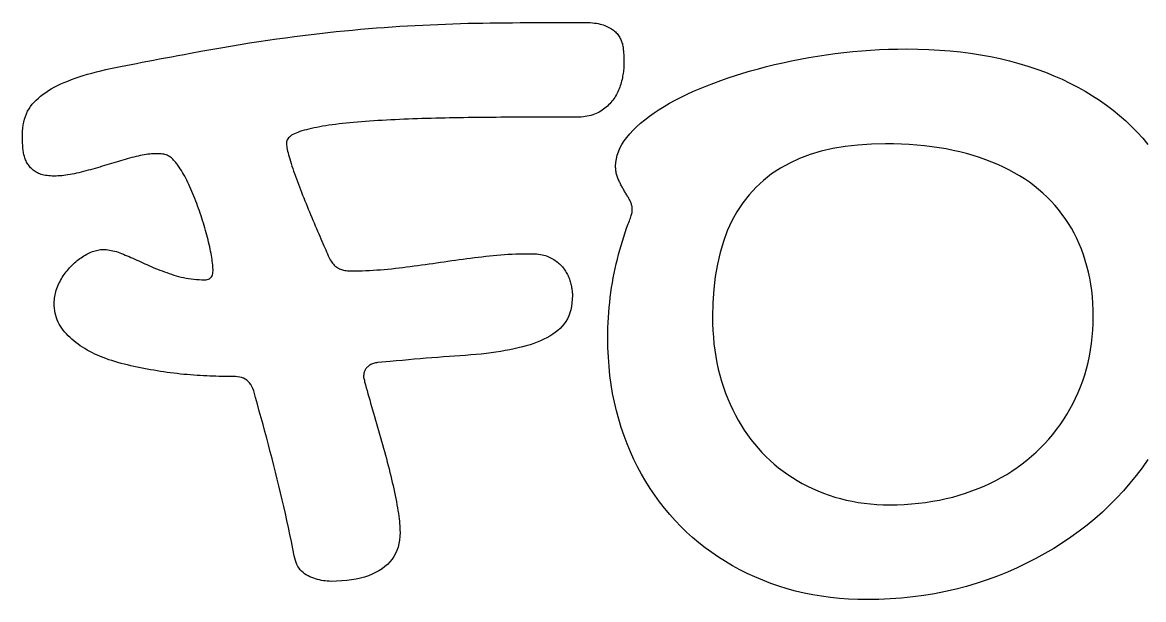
# Model space of a CAD drawing. Header units: millimetres. Extents: x 0 to 54.3, y 0.2 to 27.6.
# Drawn here: x 0.285 to 4.118, y 25.392 to 27.365 of the extents above; entities that cross this region are included whole.
import ezdxf

# ---------------------------------------------------------------- set-up
doc = ezdxf.new("R2010")
doc.units = ezdxf.units.MM

msp = doc.modelspace()

# ---------------------------------------------------------------- linework, layer by layer
for points in [[(0.7447, 26.9162), (0.739, 26.9162), (0.7331, 26.9159), (0.7271, 26.9155), (0.7209, 26.915), (0.7146, 26.9142), (0.7082, 26.9133), (0.7016, 26.9123), (0.6948, 26.9111), (0.6879, 26.9097), (0.6809, 26.9082), (0.6737, 26.9065), (0.6663, 26.9047), (0.6589, 26.9027), (0.6514, 26.9007), (0.6439, 26.8987), (0.6363, 26.8966), (0.6286, 26.8944), (0.6209, 26.8922), (0.6132, 26.89), (0.6054, 26.8877), (0.5976, 26.8853), (0.5897, 26.8829), (0.5817, 26.8805), (0.5737, 26.878), (0.5657, 26.8755), (0.5578, 26.873), (0.5498, 26.8706), (0.5418, 26.8683), (0.5338, 26.866), (0.5259, 26.8637), (0.518, 26.8615), (0.51, 26.8594), (0.5021, 26.8573), (0.4942, 26.8552), (0.4864, 26.8532), (0.4785, 26.8513), (0.4707, 26.8494), (0.463, 26.8477), (0.4555, 26.8462), (0.4481, 26.8448), (0.4409, 26.8436), (0.4338, 26.8426), (0.4268, 26.8417), (0.4199, 26.841), (0.4132, 26.8404), (0.4067, 26.84), (0.4002, 26.8398), (0.3939, 26.8397), (0.3875, 26.8398), (0.3813, 26.84), (0.3754, 26.8405), (0.3697, 26.8412), (0.3642, 26.842), (0.359, 26.843), (0.354, 26.8442), (0.3492, 26.8456), (0.3447, 26.8472), (0.3404, 26.849), (0.3363, 26.8509), (0.3325, 26.853), (0.3289, 26.8553), (0.3254, 26.8577), (0.3221, 26.8602), (0.3189, 26.8628), (0.316, 26.8656), (0.3131, 26.8684), (0.3105, 26.8713), (0.308, 26.8744), (0.3056, 26.8776), (0.3034, 26.8809), (0.3014, 26.8842), (0.2996, 26.8878), (0.2978, 26.8913), (0.2962, 26.895), (0.2948, 26.8987), (0.2934, 26.9024), (0.2922, 26.9062), (0.2911, 26.91), (0.2901, 26.9139), (0.2893, 26.9178), (0.2885, 26.9218), (0.2879, 26.9258), (0.2874, 26.9299), (0.2871, 26.934), (0.2868, 26.9382), (0.2865, 26.9423), (0.2863, 26.9464), (0.2861, 26.9505), (0.2859, 26.9545), (0.2858, 26.9585), (0.2856, 26.9625), (0.2855, 26.9665), (0.2854, 26.9704), (0.2854, 26.9744), (0.2853, 26.9782), (0.2853, 26.9821), (0.2856, 26.9932), (0.2864, 27.004), (0.2878, 27.0144), (0.2898, 27.0245), (0.2923, 27.0342), (0.2953, 27.0435), (0.2989, 27.0526), (0.3031, 27.0613), (0.3078, 27.0696), (0.3131, 27.0776), (0.319, 27.0852), (0.3254, 27.0925), (0.3323, 27.0995), (0.3397, 27.1064), (0.3476, 27.113), (0.3559, 27.1195), (0.3648, 27.1258), (0.3741, 27.1319), (0.3839, 27.1378), (0.3942, 27.1436), (0.405, 27.1491), (0.4162, 27.1545), (0.428, 27.1596), (0.4402, 27.1646), (0.4529, 27.1695), (0.466, 27.1742), (0.4795, 27.1788), (0.4935, 27.1832), (0.5079, 27.1876), (0.5228, 27.1918), (0.5381, 27.1959), (0.5538, 27.1998), (0.5699, 27.2037), (0.5865, 27.2074), (0.6035, 27.211), (0.6209, 27.2145), (0.6388, 27.2179), (0.657, 27.2214), (0.6756, 27.225), (0.6946, 27.2286), (0.714, 27.2323), (0.7338, 27.2361), (0.7539, 27.2399), (0.7745, 27.2438), (0.7954, 27.2477), (0.8167, 27.2517), (0.8383, 27.2558), (0.8604, 27.2599), (0.8952, 27.2663), (0.9294, 27.2724), (0.9632, 27.2784), (0.9964, 27.284), (1.0292, 27.2894), (1.0614, 27.2946), (1.0931, 27.2995), (1.1243, 27.3042), (1.155, 27.3086), (1.1852, 27.3128), (1.2149, 27.3167), (1.2441, 27.3204), (1.2729, 27.3239), (1.3015, 27.3272), (1.3299, 27.3304), (1.3581, 27.3334), (1.386, 27.3362), (1.4137, 27.3389), (1.4412, 27.3414), (1.4685, 27.3438), (1.4955, 27.346), (1.5223, 27.348), (1.5489, 27.3499), (1.5753, 27.3516), (1.6015, 27.3532), (1.6276, 27.3546), (1.6537, 27.356), (1.6796, 27.3572), (1.7055, 27.3583), (1.7313, 27.3594), (1.757, 27.3603), (1.7826, 27.3611), (1.8081, 27.3618), (1.8336, 27.3623), (1.8589, 27.3628), (1.8842, 27.3631), (1.9095, 27.3634), (1.9351, 27.3637), (1.9609, 27.3639), (1.9869, 27.3641), (2.0131, 27.3643), (2.0396, 27.3645), (2.0662, 27.3646), (2.0931, 27.3647), (2.1202, 27.3648), (2.1476, 27.3649), (2.1751, 27.3649), (2.2029, 27.3649), (2.2111, 27.3648), (2.2189, 27.3646), (2.2265, 27.3642), (2.2338, 27.3635), (2.2408, 27.3628), (2.2474, 27.3618), (2.2538, 27.3607), (2.2599, 27.3594), (2.2657, 27.3579), (2.2712, 27.3563), (2.2764, 27.3545), (2.2813, 27.3525), (2.2859, 27.3503), (2.2903, 27.3481), (2.2946, 27.3458), (2.2986, 27.3434), (2.3024, 27.3408), (2.306, 27.3382), (2.3093, 27.3355), (2.3125, 27.3327), (2.3155, 27.3298), (2.3182, 27.3267), (2.3208, 27.3236), (2.3231, 27.3204), (2.3253, 27.3171), (2.3273, 27.3137), (2.3291, 27.3103), (2.3308, 27.3068), (2.3324, 27.3032), (2.3338, 27.2995), (2.335, 27.2957), (2.3362, 27.2919), (2.3371, 27.288), (2.3379, 27.2841), (2.3386, 27.28), (2.3391, 27.2759), (2.3396, 27.2717), (2.3399, 27.2676), (2.3403, 27.2634), (2.3406, 27.2593), (2.3409, 27.2551), (2.3411, 27.251), (2.3413, 27.2468), (2.3415, 27.2427), (2.3416, 27.2385), (2.3417, 27.2344), (2.3418, 27.2302), (2.3418, 27.226), (2.3417, 27.2213), (2.3416, 27.2164), (2.3413, 27.2115), (2.3409, 27.2066), (2.3404, 27.2015), (2.3398, 27.1964), (2.3391, 27.1913), (2.3382, 27.1861), (2.3373, 27.1808), (2.3362, 27.1755), (2.3351, 27.1701), (2.3338, 27.1646), (2.3324, 27.1592), (2.3308, 27.1538), (2.3291, 27.1485), (2.3273, 27.1433), (2.3253, 27.1381), (2.3231, 27.133), (2.3208, 27.128), (2.3184, 27.1231), (2.3158, 27.1182), (2.313, 27.1134), (2.3101, 27.1087), (2.3071, 27.1041), (2.3039, 27.0996), (2.3005, 27.0952), (2.297, 27.0909), (2.2932, 27.0868), (2.2893, 27.0828), (2.2853, 27.0789), (2.281, 27.0752), (2.2766, 27.0716), (2.272, 27.0682), (2.2673, 27.0649), (2.2623, 27.0617), (2.2572, 27.0587), (2.2519, 27.0558), (2.2465, 27.0532), (2.2408, 27.0509), (2.235, 27.0488), (2.2289, 27.0469), (2.2227, 27.0453), (2.2163, 27.044), (2.2097, 27.0429), (2.203, 27.042), (2.196, 27.0414), (2.1889, 27.041), (2.1816, 27.0409), (2.0391, 27.0409), (2.0248, 27.0409), (2.0103, 27.0409), (1.9957, 27.0408), (1.9809, 27.0408), (1.966, 27.0407), (1.951, 27.0407), (1.9358, 27.0406), (1.9204, 27.0405), (1.9049, 27.0404), (1.8893, 27.0403), (1.8735, 27.0401), (1.8575, 27.04), (1.8415, 27.0398), (1.8255, 27.0396), (1.8095, 27.0394), (1.7936, 27.0392), (1.7777, 27.0389), (1.7618, 27.0387), (1.7459, 27.0383), (1.7301, 27.038), (1.7143, 27.0376), (1.6985, 27.0373), (1.6827, 27.0369), (1.667, 27.0364), (1.6513, 27.036), (1.6358, 27.0355), (1.6203, 27.0349), (1.605, 27.0343), (1.5897, 27.0337), (1.5746, 27.0331), (1.5596, 27.0324), (1.5447, 27.0317), (1.5299, 27.0309), (1.5153, 27.0301), (1.5007, 27.0293), (1.4863, 27.0284), (1.472, 27.0275), (1.458, 27.0265), (1.4443, 27.0255), (1.4309, 27.0244), (1.4177, 27.0232), (1.4048, 27.022), (1.3922, 27.0207), (1.3798, 27.0193), (1.3677, 27.0179), (1.3559, 27.0164), (1.3444, 27.0149), (1.3331, 27.0133), (1.3222, 27.0116), (1.3116, 27.0099), (1.3015, 27.0081), (1.2917, 27.0063), (1.2823, 27.0043), (1.2733, 27.0024), (1.2646, 27.0003), (1.2564, 26.9982), (1.2485, 26.9961), (1.241, 26.9939), (1.2339, 26.9916), (1.2272, 26.9892), (1.2209, 26.9868), (1.2152, 26.9843), (1.2101, 26.9817), (1.2054, 26.979), (1.2014, 26.9761), (1.1978, 26.9732), (1.1948, 26.9702), (1.1924, 26.9671), (1.1905, 26.9639), (1.1891, 26.9606), (1.1883, 26.9571), (1.188, 26.9536), (1.1881, 26.9499), (1.1885, 26.9457), (1.189, 26.9412), (1.1898, 26.9362), (1.1908, 26.9309), (1.192, 26.9251), (1.1935, 26.919), (1.1951, 26.9125), (1.197, 26.9056), (1.1992, 26.8982), (1.2015, 26.8905), (1.2041, 26.8824), (1.2068, 26.874), (1.2096, 26.8656), (1.2125, 26.857), (1.2155, 26.8483), (1.2186, 26.8395), (1.2219, 26.8306), (1.2252, 26.8215), (1.2286, 26.8124), (1.2321, 26.8031), (1.2357, 26.7938), (1.2394, 26.7843), (1.2432, 26.7747), (1.2471, 26.7651), (1.251, 26.7554), (1.2549, 26.7459), (1.2588, 26.7363), (1.2627, 26.7268), (1.2666, 26.7173), (1.2705, 26.7078), (1.2745, 26.6983), (1.2784, 26.6889), (1.2824, 26.6795), (1.2864, 26.6701), (1.2904, 26.6607), (1.2944, 26.6515), (1.2982, 26.6426), (1.3019, 26.6339), (1.3055, 26.6254), (1.309, 26.6172), (1.3124, 26.6093), (1.3157, 26.6017), (1.3189, 26.5943), (1.322, 26.5871), (1.3249, 26.5802), (1.3277, 26.5736), (1.3305, 26.5673), (1.3329, 26.5624), (1.3353, 26.5577), (1.3378, 26.5533), (1.3404, 26.5493), (1.343, 26.5454), (1.3456, 26.5419), (1.3483, 26.5386), (1.351, 26.5356), (1.3538, 26.5329), (1.3567, 26.5304), (1.3596, 26.5282), (1.3625, 26.5263), (1.3656, 26.5246), (1.3688, 26.523), (1.3722, 26.5216), (1.3758, 26.5204), (1.3795, 26.5193), (1.3834, 26.5183), (1.3875, 26.5175), (1.3918, 26.5168), (1.3962, 26.5163), (1.4008, 26.5159), (1.4056, 26.5157), (1.4106, 26.5156), (1.4228, 26.5157), (1.435, 26.5159), (1.4473, 26.5162), (1.4597, 26.5166), (1.472, 26.5172), (1.4845, 26.5179), (1.497, 26.5187), (1.5095, 26.5196), (1.5221, 26.5206), (1.5347, 26.5218), (1.5474, 26.5231), (1.5602, 26.5245), (1.5729, 26.526), (1.5857, 26.5276), (1.5985, 26.5291), (1.6113, 26.5308), (1.6241, 26.5324), (1.6369, 26.5341), (1.6498, 26.5358), (1.6626, 26.5376), (1.6755, 26.5394), (1.6884, 26.5412), (1.7013, 26.5431), (1.7142, 26.545), (1.7271, 26.5469), (1.74, 26.5488), (1.7529, 26.5506), (1.7658, 26.5524), (1.7787, 26.5542), (1.7916, 26.5559), (1.8045, 26.5576), (1.8174, 26.5592), (1.8303, 26.5609), (1.8433, 26.5624), (1.8562, 26.564), (1.8691, 26.5655), (1.882, 26.5669), (1.8949, 26.5682), (1.9077, 26.5694), (1.9206, 26.5704), (1.9335, 26.5714), (1.9463, 26.5722), (1.9591, 26.5728), (1.9719, 26.5734), (1.9848, 26.5738), (1.9975, 26.5741), (2.0103, 26.5743), (2.0231, 26.5744), (2.0301, 26.5743), (2.0369, 26.574), (2.0435, 26.5734), (2.0499, 26.5727), (2.0561, 26.5718), (2.062, 26.5706), (2.0678, 26.5692), (2.0733, 26.5677), (2.0787, 26.5659), (2.0838, 26.5639), (2.0887, 26.5617), (2.0934, 26.5592), (2.0979, 26.5567), (2.1023, 26.554), (2.1065, 26.5512), (2.1105, 26.5484), (2.1144, 26.5454), (2.1181, 26.5423), (2.1217, 26.5392), (2.1251, 26.5359), (2.1283, 26.5325), (2.1314, 26.5291), (2.1343, 26.5255), (2.137, 26.5219), (2.1396, 26.5181), (2.1421, 26.5144), (2.1444, 26.5106), (2.1466, 26.5067), (2.1487, 26.5028), (2.1506, 26.4989), (2.1524, 26.495), (2.1541, 26.491), (2.1556, 26.487), (2.1569, 26.4829), (2.1582, 26.4788), (2.1593, 26.4747), (2.1603, 26.4706), (2.1612, 26.4666), (2.162, 26.4627), (2.1628, 26.4588), (2.1634, 26.4551), (2.164, 26.4515), (2.1644, 26.448), (2.1648, 26.4446), (2.1651, 26.4413), (2.1654, 26.4381), (2.1655, 26.435), (2.1655, 26.4319), (2.1652, 26.4189), (2.1641, 26.4063), (2.1624, 26.3944), (2.16, 26.383), (2.1569, 26.3721), (2.1531, 26.3618), (2.1486, 26.3521), (2.1434, 26.3429), (2.1375, 26.3343), (2.1309, 26.3262), (2.1236, 26.3187), (2.1157, 26.3118), (2.1071, 26.3052), (2.0981, 26.299), (2.0885, 26.293), (2.0785, 26.2873), (2.0679, 26.2819), (2.0569, 26.2768), (2.0454, 26.272), (2.0334, 26.2674), (2.0209, 26.2632), (2.0079, 26.2592), (1.9944, 26.2555), (1.9804, 26.2521), (1.9659, 26.2489), (1.9511, 26.2459), (1.9359, 26.2431), (1.9203, 26.2404), (1.9043, 26.238), (1.888, 26.2356), (1.8713, 26.2335), (1.8541, 26.2315), (1.8366, 26.2297), (1.8187, 26.2281), (1.8005, 26.2267), (1.7818, 26.2254), (1.7629, 26.2242), (1.7438, 26.2229), (1.7245, 26.2215), (1.705, 26.2201), (1.6853, 26.2185), (1.6654, 26.2169), (1.6454, 26.2153), (1.6251, 26.2135), (1.6047, 26.2117), (1.5841, 26.2098), (1.5633, 26.2079), (1.5423, 26.2058), (1.4996, 26.2023), (1.4958, 26.2016), (1.4922, 26.2008), (1.4887, 26.1999), (1.4854, 26.1989), (1.4822, 26.1977), (1.4791, 26.1965), (1.4762, 26.1951), (1.4735, 26.1935), (1.4709, 26.1919), (1.4685, 26.1901), (1.4662, 26.1882), (1.464, 26.1862), (1.462, 26.1841), (1.4602, 26.1819), (1.4586, 26.1796), (1.4571, 26.1771), (1.4558, 26.1746), (1.4547, 26.172), (1.4537, 26.1693), (1.4529, 26.1664), (1.4523, 26.1635), (1.4519, 26.1605), (1.4516, 26.1574), (1.4515, 26.1542), (1.4516, 26.1533), (1.4516, 26.1524), (1.4517, 26.1516), (1.4517, 26.1508), (1.4519, 26.15), (1.452, 26.1493), (1.4521, 26.1486), (1.4523, 26.1478), (1.4525, 26.1472), (1.4528, 26.1465), (1.453, 26.1459), (1.4533, 26.1453), (1.4536, 26.1447), (1.4539, 26.144), (1.4541, 26.1434), (1.4543, 26.1427), (1.4545, 26.142), (1.4547, 26.1413), (1.4548, 26.1405), (1.4549, 26.1397), (1.455, 26.1389), (1.4551, 26.1381), (1.4551, 26.1373), (1.4551, 26.1364), (1.4578, 26.1265), (1.4606, 26.1164), (1.4634, 26.1062), (1.4664, 26.0957), (1.4694, 26.0851), (1.4725, 26.0743), (1.4756, 26.0633), (1.4788, 26.0521), (1.4821, 26.0407), (1.4855, 26.0292), (1.489, 26.0174), (1.4925, 26.0055), (1.496, 25.9935), (1.4995, 25.9815), (1.503, 25.9695), (1.5064, 25.9575), (1.5098, 25.9456), (1.5132, 25.9336), (1.5165, 25.9217), (1.5198, 25.9098), (1.523, 25.8978), (1.5263, 25.8859), (1.5294, 25.8741), (1.5326, 25.8622), (1.5356, 25.8504), (1.5386, 25.8386), (1.5415, 25.827), (1.5443, 25.8155), (1.5471, 25.8041), (1.5497, 25.7927), (1.5522, 25.7815), (1.5547, 25.7704), (1.5571, 25.7594), (1.5594, 25.7484), (1.5616, 25.7376), (1.5637, 25.7269), (1.5657, 25.7163), (1.5675, 25.7061), (1.5692, 25.6963), (1.5706, 25.6867), (1.5719, 25.6775), (1.5731, 25.6685), (1.574, 25.66), (1.5748, 25.6517), (1.5754, 25.6437), (1.5758, 25.6361), (1.5761, 25.6288), (1.5762, 25.6218), (1.5758, 25.6084), (1.5745, 25.5956), (1.5723, 25.5833), (1.5694, 25.5716), (1.5655, 25.5604), (1.5608, 25.5497), (1.5553, 25.5396), (1.5489, 25.53), (1.5416, 25.521), (1.5335, 25.5125), (1.5246, 25.5046), (1.5148, 25.4972), (1.5042, 25.4903), (1.4929, 25.4841), (1.4809, 25.4785), (1.4682, 25.4734), (1.4548, 25.469), (1.4406, 25.4651), (1.4258, 25.4619), (1.4103, 25.4592), (1.3941, 25.4571), (1.3771, 25.4556), (1.3595, 25.4547), (1.3412, 25.4544), (1.3343, 25.4546), (1.3276, 25.455), (1.3208, 25.4556), (1.3141, 25.4565), (1.3075, 25.4577), (1.3009, 25.4591), (1.2943, 25.4608), (1.2877, 25.4627), (1.2812, 25.465), (1.2748, 25.4674), (1.2683, 25.4701), (1.2619, 25.4731), (1.2557, 25.4765), (1.25, 25.4802), (1.2446, 25.4844), (1.2397, 25.4891), (1.2351, 25.4941), (1.231, 25.4996), (1.2273, 25.5055), (1.2239, 25.5119), (1.221, 25.5187), (1.2185, 25.5259), (1.2164, 25.5336), (1.2147, 25.5417), (1.2099, 25.566), (1.205, 25.5902), (1.2, 25.6143), (1.195, 25.6383), (1.1898, 25.6623), (1.1845, 25.6861), (1.1791, 25.7099), (1.1736, 25.7336), (1.168, 25.7572), (1.1623, 25.7807), (1.1565, 25.8041), (1.1506, 25.8275), (1.1447, 25.8507), (1.1387, 25.874), (1.1326, 25.8973), (1.1265, 25.9205), (1.1203, 25.9438), (1.1141, 25.967), (1.1079, 25.9902), (1.1016, 26.0134), (1.0952, 26.0366), (1.0888, 26.0598), (1.0824, 26.083), (1.0759, 26.1061), (1.073, 26.1138), (1.0697, 26.1208), (1.066, 26.1271), (1.0618, 26.1328), (1.0572, 26.1378), (1.0523, 26.1422), (1.0469, 26.1458), (1.041, 26.1488), (1.0348, 26.1512), (1.0281, 26.1528), (1.021, 26.1538), (1.0135, 26.1542), (1.0045, 26.1542), (0.9954, 26.1543), (0.986, 26.1544), (0.9764, 26.1546), (0.9667, 26.1548), (0.9568, 26.1551), (0.9467, 26.1554), (0.9364, 26.1558), (0.9259, 26.1562), (0.9152, 26.1567), (0.9044, 26.1572), (0.8934, 26.1577), (0.8822, 26.1584), (0.871, 26.1591), (0.8598, 26.16), (0.8485, 26.1609), (0.8372, 26.1619), (0.8259, 26.1631), (0.8145, 26.1643), (0.8031, 26.1657), (0.7917, 26.1671), (0.7802, 26.1686), (0.7687, 26.1703), (0.7571, 26.172), (0.7456, 26.1738), (0.7341, 26.1757), (0.7227, 26.1777), (0.7113, 26.1798), (0.7, 26.182), (0.6888, 26.1842), (0.6776, 26.1866), (0.6665, 26.189), (0.6555, 26.1915), (0.6445, 26.1941), (0.6336, 26.1968), (0.6227, 26.1996), (0.612, 26.2025), (0.6014, 26.2055), (0.5911, 26.2088), (0.581, 26.2121), (0.571, 26.2157), (0.5613, 26.2194), (0.5517, 26.2233), (0.5424, 26.2273), (0.5332, 26.2315), (0.5243, 26.2358), (0.5155, 26.2403), (0.507, 26.245), (0.4987, 26.2498), (0.4906, 26.2548), (0.4828, 26.2599), (0.4753, 26.2652), (0.4681, 26.2706), (0.4611, 26.2761), (0.4544, 26.2819), (0.448, 26.2877), (0.4419, 26.2937), (0.436, 26.2999), (0.4304, 26.3062), (0.4251, 26.3126), (0.4201, 26.3193), (0.4156, 26.3261), (0.4114, 26.3331), (0.4078, 26.3403), (0.4045, 26.3478), (0.4017, 26.3554), (0.3993, 26.3632), (0.3974, 26.3712), (0.3959, 26.3794), (0.3948, 26.3878), (0.3941, 26.3964), (0.3939, 26.4052), (0.394, 26.4109), (0.3944, 26.4165), (0.3949, 26.4221), (0.3957, 26.4277), (0.3967, 26.4333), (0.3979, 26.4388), (0.3994, 26.4444), (0.401, 26.4499), (0.4029, 26.4555), (0.405, 26.461), (0.4074, 26.4665), (0.4099, 26.472), (0.4127, 26.4774), (0.4155, 26.4828), (0.4185, 26.488), (0.4216, 26.4932), (0.4248, 26.4982), (0.4282, 26.5032), (0.4317, 26.508), (0.4353, 26.5128), (0.439, 26.5174), (0.4428, 26.522), (0.4468, 26.5264), (0.4509, 26.5308), (0.4551, 26.535), (0.4593, 26.5391), (0.4636, 26.5431), (0.468, 26.5469), (0.4724, 26.5506), (0.4769, 26.5541), (0.4815, 26.5575), (0.4861, 26.5608), (0.4908, 26.564), (0.4955, 26.567), (0.5003, 26.5699), (0.5052, 26.5726), (0.5101, 26.5752), (0.5149, 26.5775), (0.5197, 26.5796), (0.5245, 26.5815), (0.5292, 26.5832), (0.5339, 26.5846), (0.5386, 26.5858), (0.5432, 26.5868), (0.5478, 26.5876), (0.5523, 26.5882), (0.5568, 26.5885), (0.5613, 26.5886), (0.5667, 26.5885), (0.5721, 26.5882), (0.5776, 26.5876), (0.5832, 26.5868), (0.5889, 26.5858), (0.5947, 26.5846), (0.6005, 26.5832), (0.6064, 26.5815), (0.6124, 26.5796), (0.6184, 26.5775), (0.6245, 26.5752), (0.6307, 26.5726), (0.637, 26.5699), (0.6433, 26.5672), (0.6498, 26.5644), (0.6562, 26.5615), (0.6628, 26.5586), (0.6695, 26.5557), (0.6762, 26.5527), (0.683, 26.5497), (0.6898, 26.5466), (0.6968, 26.5434), (0.7038, 26.5402), (0.7108, 26.537), (0.718, 26.5338), (0.7253, 26.5306), (0.7326, 26.5274), (0.74, 26.5243), (0.7475, 26.5213), (0.7551, 26.5183), (0.7628, 26.5154), (0.7706, 26.5125), (0.7785, 26.5096), (0.7864, 26.5068), (0.7944, 26.5041), (0.8025, 26.5014), (0.8108, 26.4988), (0.8191, 26.4965), (0.8275, 26.4944), (0.8361, 26.4925), (0.8447, 26.4908), (0.8535, 26.4894), (0.8624, 26.4881), (0.8714, 26.4871), (0.8805, 26.4864), (0.8897, 26.4858), (0.899, 26.4855), (0.9085, 26.4854), (0.913, 26.4856), (0.9172, 26.4862), (0.9209, 26.4872), (0.9243, 26.4887), (0.9273, 26.4906), (0.9299, 26.4929), (0.932, 26.4957), (0.9338, 26.4988), (0.9352, 26.5024), (0.9362, 26.5064), (0.9368, 26.5108), (0.937, 26.5156), (0.9369, 26.5205), (0.9367, 26.5256), (0.9364, 26.531), (0.9359, 26.5366), (0.9353, 26.5425), (0.9345, 26.5486), (0.9336, 26.5549), (0.9326, 26.5615), (0.9315, 26.5684), (0.9302, 26.5755), (0.9287, 26.5828), (0.9272, 26.5904), (0.9255, 26.5982), (0.9237, 26.606), (0.9219, 26.6138), (0.92, 26.6218), (0.9179, 26.6298), (0.9158, 26.6378), (0.9136, 26.6459), (0.9114, 26.6541), (0.909, 26.6624), (0.9065, 26.6707), (0.904, 26.679), (0.9014, 26.6874), (0.8987, 26.6959), (0.8959, 26.7043), (0.8931, 26.7127), (0.8902, 26.7211), (0.8872, 26.7294), (0.8842, 26.7377), (0.8812, 26.746), (0.878, 26.7543), (0.8748, 26.7626), (0.8716, 26.7708), (0.8682, 26.779), (0.8649, 26.7872), (0.8614, 26.7952), (0.858, 26.8031), (0.8545, 26.8107), (0.8509, 26.8181), (0.8473, 26.8253), (0.8437, 26.8323), (0.8401, 26.8391), (0.8364, 26.8457), (0.8326, 26.8521), (0.8289, 26.8582), (0.8251, 26.8642), (0.8212, 26.8699), (0.8189, 26.8734), (0.8165, 26.8768), (0.8141, 26.8801), (0.8116, 26.8832), (0.8092, 26.8862), (0.8068, 26.8891), (0.8043, 26.8918), (0.8019, 26.8945), (0.7994, 26.897), (0.7969, 26.8994), (0.7944, 26.9016), (0.7919, 26.9038), (0.7892, 26.9058), (0.7863, 26.9076), (0.7832, 26.9092), (0.7799, 26.9107), (0.7763, 26.912), (0.7725, 26.9131), (0.7685, 26.9141), (0.7642, 26.9149), (0.7596, 26.9155), (0.7549, 26.9159), (0.7499, 26.9162), (0.7447, 26.9162)], [(3.946, 26.3589), (3.9457, 26.3819), (3.9447, 26.4044), (3.943, 26.4266), (3.9407, 26.4484), (3.9377, 26.4697), (3.934, 26.4907), (3.9297, 26.5113), (3.9247, 26.5315), (3.919, 26.5512), (3.9127, 26.5706), (3.9056, 26.5896), (3.898, 26.6082), (3.8897, 26.6264), (3.8808, 26.644), (3.8713, 26.6612), (3.8612, 26.6779), (3.8505, 26.6942), (3.8392, 26.7099), (3.8273, 26.7252), (3.8149, 26.74), (3.8018, 26.7543), (3.7882, 26.7681), (3.7739, 26.7814), (3.7591, 26.7943), (3.7437, 26.8066), (3.7277, 26.8185), (3.7111, 26.8299), (3.6939, 26.8408), (3.6762, 26.8512), (3.6578, 26.861), (3.6389, 26.8704), (3.6194, 26.8793), (3.5993, 26.8878), (3.5787, 26.8957), (3.5575, 26.9031), (3.5356, 26.91), (3.5133, 26.9164), (3.4905, 26.9222), (3.4671, 26.9275), (3.4433, 26.9323), (3.4191, 26.9364), (3.3943, 26.9401), (3.3691, 26.9431), (3.3433, 26.9456), (3.3171, 26.9476), (3.2904, 26.949), (3.2633, 26.9498), (3.2356, 26.9501), (3.1877, 26.949), (3.1417, 26.9459), (3.0978, 26.9408), (3.0559, 26.9336), (3.016, 26.9243), (2.9781, 26.9129), (2.9422, 26.8995), (2.9084, 26.884), (2.8766, 26.8664), (2.8467, 26.8468), (2.8189, 26.8251), (2.7932, 26.8014), (2.7694, 26.7756), (2.7477, 26.7478), (2.7281, 26.718), (2.7106, 26.6862), (2.6951, 26.6523), (2.6817, 26.6164), (2.6703, 26.5786), (2.661, 26.5387), (2.6538, 26.4968), (2.6486, 26.4528), (2.6455, 26.4069), (2.6445, 26.3589), (2.6448, 26.3354), (2.6457, 26.3121), (2.6473, 26.2892), (2.6494, 26.2666), (2.6522, 26.2444), (2.6556, 26.2225), (2.6596, 26.2009), (2.6643, 26.1797), (2.6695, 26.1588), (2.6754, 26.1382), (2.6819, 26.118), (2.689, 26.0981), (2.6967, 26.0786), (2.7048, 26.0596), (2.7135, 26.041), (2.7226, 26.0229), (2.7323, 26.0053), (2.7424, 25.9881), (2.753, 25.9715), (2.7642, 25.9553), (2.7758, 25.9395), (2.7879, 25.9242), (2.8005, 25.9094), (2.8136, 25.8951), (2.8272, 25.8813), (2.8412, 25.868), (2.8556, 25.8552), (2.8705, 25.8429), (2.8858, 25.8311), (2.9015, 25.8199), (2.9177, 25.8092), (2.9343, 25.799), (2.9513, 25.7893), (2.9688, 25.7801), (2.9867, 25.7715), (3.005, 25.7634), (3.0237, 25.7558), (3.0428, 25.7489), (3.0621, 25.7427), (3.0817, 25.7371), (3.1016, 25.7322), (3.1219, 25.728), (3.1424, 25.7244), (3.1633, 25.7214), (3.1845, 25.7191), (3.206, 25.7175), (3.2278, 25.7165), (3.2499, 25.7162), (3.2752, 25.7165), (3.3002, 25.7175), (3.3249, 25.7191), (3.3492, 25.7214), (3.3731, 25.7244), (3.3968, 25.728), (3.42, 25.7322), (3.4429, 25.7371), (3.4655, 25.7427), (3.4878, 25.7489), (3.5096, 25.7558), (3.5312, 25.7634), (3.5523, 25.7715), (3.5729, 25.7801), (3.593, 25.7893), (3.6126, 25.7991), (3.6317, 25.8093), (3.6503, 25.8201), (3.6683, 25.8314), (3.6859, 25.8433), (3.7029, 25.8557), (3.7195, 25.8686), (3.7355, 25.882), (3.7511, 25.896), (3.7661, 25.9105), (3.7805, 25.9254), (3.7944, 25.9408), (3.8078, 25.9566), (3.8205, 25.9729), (3.8328, 25.9897), (3.8444, 26.0069), (3.8555, 26.0246), (3.8661, 26.0427), (3.8761, 26.0613), (3.8855, 26.0804), (3.8944, 26.0999), (3.9027, 26.1198), (3.9102, 26.14), (3.917, 26.1605), (3.9231, 26.1813), (3.9285, 26.2024), (3.9331, 26.2238), (3.9371, 26.2456), (3.9403, 26.2676), (3.9428, 26.29), (3.9446, 26.3127), (3.9457, 26.3357), (3.946, 26.3589)]]:
    msp.add_lwpolyline(points, close=True)
msp.add_lwpolyline([(4.1327, 25.8705), (4.1132, 25.8428), (4.0928, 25.8158), (4.0715, 25.7895), (4.0493, 25.7639), (4.0261, 25.739), (4.0021, 25.7147), (3.9772, 25.6912), (3.9515, 25.6685), (3.9249, 25.6466), (3.8977, 25.6255), (3.8697, 25.6052), (3.8409, 25.5857), (3.8114, 25.5671), (3.7811, 25.5492), (3.7501, 25.5322), (3.7183, 25.516), (3.6858, 25.5006), (3.6525, 25.486), (3.6184, 25.4722), (3.5838, 25.4594), (3.5487, 25.4478), (3.5132, 25.4372), (3.4772, 25.4277), (3.4407, 25.4194), (3.4039, 25.4122), (3.3666, 25.406), (3.3288, 25.401), (3.2906, 25.3971), (3.2519, 25.3943), (3.2128, 25.3927), (3.1733, 25.3921), (3.1733, 25.3921), (3.1412, 25.3926), (3.1095, 25.394), (3.0782, 25.3962), (3.0474, 25.3994), (3.017, 25.4036), (2.987, 25.4086), (2.9575, 25.4145), (2.9284, 25.4214), (2.8997, 25.4292), (2.8715, 25.4379), (2.8437, 25.4475), (2.8163, 25.458), (2.7895, 25.4693), (2.7633, 25.4814), (2.7377, 25.4942), (2.7127, 25.5078), (2.6884, 25.522), (2.6647, 25.537), (2.6417, 25.5527), (2.6193, 25.5692), (2.5975, 25.5864), (2.5763, 25.6043), (2.5558, 25.6229), (2.5359, 25.6423), (2.5166, 25.6623), (2.4981, 25.683), (2.4803, 25.7043), (2.4633, 25.7263), (2.4469, 25.7488), (2.4313, 25.772), (2.4163, 25.7959), (2.4021, 25.8203), (2.3886, 25.8454), (2.3759, 25.8712), (2.3638, 25.8975), (2.3525, 25.9245), (2.342, 25.952), (2.3324, 25.98), (2.3237, 26.0085), (2.3159, 26.0375), (2.309, 26.0669), (2.3031, 26.0968), (2.298, 26.1271), (2.2939, 26.1579), (2.2907, 26.1892), (2.2884, 26.221), (2.2871, 26.2532), (2.2866, 26.2859), (2.2867, 26.3037), (2.2871, 26.3213), (2.2878, 26.3389), (2.2887, 26.3563), (2.2898, 26.3736), (2.2913, 26.3908), (2.293, 26.4078), (2.2949, 26.4248), (2.2971, 26.4417), (2.2996, 26.4584), (2.3023, 26.4751), (2.3053, 26.4916), (2.3085, 26.508), (2.3119, 26.5242), (2.3155, 26.5402), (2.3192, 26.556), (2.3232, 26.5716), (2.3273, 26.5871), (2.3317, 26.6023), (2.3362, 26.6174), (2.3409, 26.6323), (2.3457, 26.647), (2.3508, 26.6615), (2.356, 26.6759), (2.3583, 26.6814), (2.3604, 26.6866), (2.3623, 26.6916), (2.364, 26.6962), (2.3654, 26.7007), (2.3667, 26.7048), (2.3678, 26.7087), (2.3687, 26.7123), (2.3694, 26.7156), (2.3699, 26.7187), (2.3702, 26.7214), (2.3703, 26.7239), (2.3702, 26.7269), (2.37, 26.7298), (2.3697, 26.7327), (2.3693, 26.7356), (2.3687, 26.7385), (2.3681, 26.7413), (2.3673, 26.7441), (2.3663, 26.7469), (2.3653, 26.7497), (2.3641, 26.7524), (2.3628, 26.7551), (2.3614, 26.7578), (2.3599, 26.7605), (2.3584, 26.7632), (2.3568, 26.7659), (2.3553, 26.7687), (2.3537, 26.7714), (2.352, 26.7742), (2.3504, 26.7771), (2.3487, 26.7799), (2.347, 26.7828), (2.3453, 26.7857), (2.3436, 26.7886), (2.3418, 26.7916), (2.34, 26.7946), (2.3383, 26.7976), (2.3366, 26.8006), (2.3349, 26.8037), (2.3332, 26.8068), (2.3316, 26.8099), (2.3299, 26.813), (2.3283, 26.8161), (2.3268, 26.8193), (2.3252, 26.8225), (2.3237, 26.8257), (2.3222, 26.829), (2.3208, 26.8323), (2.3195, 26.8357), (2.3183, 26.8391), (2.3173, 26.8426), (2.3163, 26.8462), (2.3155, 26.8499), (2.3149, 26.8537), (2.3143, 26.8575), (2.3139, 26.8614), (2.3136, 26.8653), (2.3134, 26.8694), (2.3133, 26.8735), (2.3139, 26.886), (2.3157, 26.8984), (2.3187, 26.9107), (2.3228, 26.9231), (2.3281, 26.9354), (2.3347, 26.9476), (2.3424, 26.9598), (2.3513, 26.972), (2.3614, 26.9842), (2.3727, 26.9963), (2.3851, 27.0084), (2.3988, 27.0204), (2.4134, 27.0323), (2.4288, 27.044), (2.445, 27.0555), (2.4619, 27.0667), (2.4796, 27.0777), (2.498, 27.0885), (2.5173, 27.0991), (2.5373, 27.1094), (2.558, 27.1196), (2.5795, 27.1295), (2.6018, 27.1391), (2.6249, 27.1486), (2.6486, 27.1578), (2.6728, 27.1667), (2.6976, 27.1753), (2.7228, 27.1836), (2.7486, 27.1916), (2.7749, 27.1993), (2.8017, 27.2068), (2.8291, 27.2139), (2.8569, 27.2207), (2.8853, 27.2272), (2.9142, 27.2335), (2.9436, 27.2394), (2.9733, 27.2449), (3.0032, 27.25), (3.0332, 27.2546), (3.0633, 27.2587), (3.0935, 27.2623), (3.1239, 27.2654), (3.1544, 27.2681), (3.185, 27.2703), (3.2157, 27.272), (3.2465, 27.2732), (3.2775, 27.2739), (3.3086, 27.2741), (3.3466, 27.2737), (3.3839, 27.2725), (3.4206, 27.2705), (3.4567, 27.2676), (3.4921, 27.2639), (3.527, 27.2594), (3.5611, 27.2541), (3.5947, 27.248), (3.6276, 27.2411), (3.6599, 27.2333), (3.6916, 27.2248), (3.7226, 27.2154), (3.7529, 27.2052), (3.7825, 27.1944), (3.8113, 27.1828), (3.8393, 27.1706), (3.8666, 27.1576), (3.8931, 27.1439), (3.9188, 27.1295), (3.9438, 27.1145), (3.968, 27.0987), (3.9914, 27.0822), (4.0141, 27.065), (4.036, 27.0471), (4.0571, 27.0285), (4.0773, 27.0093), (4.0968, 26.9894), (4.1154, 26.9689), (4.1332, 26.9477)])

doc.saveas('drawing.dxf')
